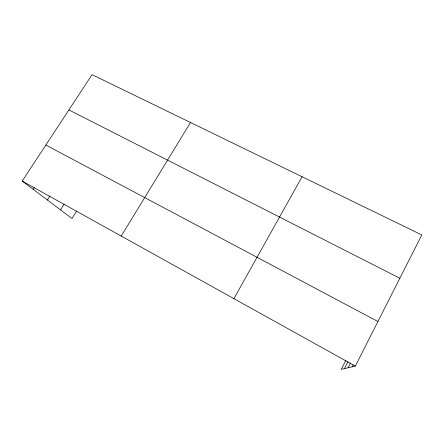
<?xml version="1.0" encoding="UTF-8"?>
<svg xmlns="http://www.w3.org/2000/svg" width="444" height="444" viewBox="0 0 444 444"><rect width="100%" height="100%" fill="white"/><g stroke="black" fill="none" stroke-linecap="round" stroke-linejoin="round"><path stroke-width="0.67" d="M345.954 360.217L341.286 369.353L355.328 366.1L421.8 234.948L92.058 74.648L22.2 181.074L71.967 218.498L76.751 210.917M348.113 367.771L350.61 362.87M352.175 366.833L353.113 364.985M344.439 368.62L347.88 361.877M233.91 298.662L302.087 176.751M121.229 236.075L190.504 122.505M60.517 209.89L64.197 204.112M47.391 200.016L49.989 195.982M33.117 189.283L34.244 187.551M68.898 109.929L399.855 278.255M45.843 145.055L377.916 321.534M22.2 181.074L355.328 366.1"/></g></svg>
